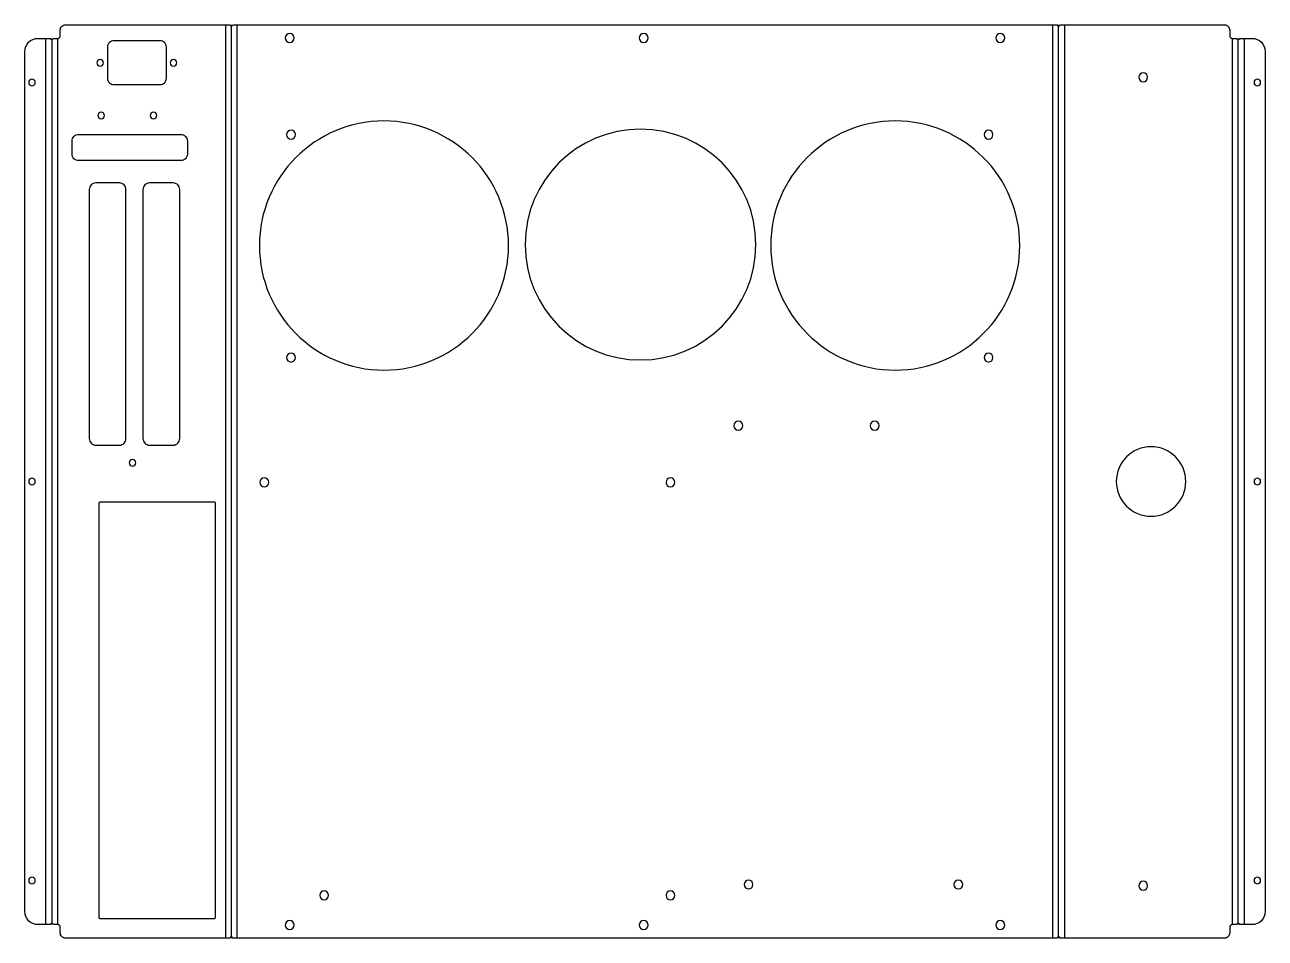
# Model space of a CAD drawing. Header units: millimetres. Extents: x -16 to 458, y 0 to 348.
import ezdxf

# ---------------------------------------------------------------- set-up
doc = ezdxf.new("R2010")
doc.units = ezdxf.units.MM

msp = doc.modelspace()

# ---------------------------------------------------------------- linework, layer by layer
at = {"layer": 'BEND'}
for p, q in [((63.26, 0), (63.26, 348.33)), ((378.76, 0), (378.76, 348.33)), ((-5.26, 343.17), (-5.26, 5.17)), ((447.28, 5.17), (447.28, 343.17))]:
    msp.add_line(p, q, dxfattribs=at)
at = {"layer": 'BEND_EXTENT'}
for p, q in [((61, 348.33), (61, 0)), ((65.52, 0), (65.52, 348.33)), ((376.5, 0), (376.5, 348.33)), ((381.02, 348.33), (381.02, 0)), ((-7.52, 5.17), (-7.52, 343.17)), ((-3, 343.17), (-3, 5.17)), ((445.02, 5.17), (445.02, 343.17)), ((449.55, 343.17), (449.55, 5.17))]:
    msp.add_line(p, q, dxfattribs=at)
at = {"layer": 'INTERIOR_PROFILES'}
for points in [[(38.5, 328.03), (38.5, 339.78, 0.414214), (36, 342.28), (18.5, 342.28, 0.414214), (16, 339.78), (16, 328.03, 0.414214), (18.5, 325.53), (36, 325.53, 0.414214)], [(2.5, 304.03, -0.414214), (5, 306.53), (44, 306.53, -0.414214), (46.5, 304.03), (46.5, 299.03, -0.414214), (44, 296.53), (5, 296.53, -0.414214), (2.5, 299.03)], [(23.05, 190.53), (23.05, 285.53, 0.414214), (20.55, 288.03), (11.55, 288.03, 0.414214), (9.05, 285.53), (9.05, 190.53, 0.414214), (11.55, 188.03), (20.55, 188.03, 0.414214)], [(43.55, 190.53), (43.55, 285.53, 0.414214), (41.05, 288.03), (32.05, 288.03, 0.414214), (29.55, 285.53), (29.55, 190.53, 0.414214), (32.05, 188.03), (41.05, 188.03, 0.414214)], [(13.23, 7.53), (56.71, 7.53, 0.414214), (57.21, 8.03), (57.21, 165.83, 0.414214), (56.71, 166.33), (13.23, 166.33, 0.414214), (12.73, 165.83), (12.73, 8.03, 0.414214)]]:
    msp.add_lwpolyline(points, format="xyb", close=True, dxfattribs=at)
at = {"layer": 'INTERIOR_PROFILES', "extrusion": (0, 0, -1)}
for centre, radius in [((-85.52, 343.33), 1.7), ((-220.52, 343.33), 1.7), ((-356.5, 343.33), 1.7), ((-13.23, 333.86), 1.26), ((-41.23, 333.86), 1.26), ((12.79, 326.33), 1.26), ((-411.02, 328.33), 1.7), ((-454.55, 326.33), 1.26), ((-13.57, 313.78), 1.26), ((-33.57, 313.78), 1.26), ((-121.45, 264.15), 47.5), ((-86.03, 306.44), 1.7), ((-219.29, 264.53), 44), ((-316.45, 264.15), 47.5), ((-352.03, 306.44), 1.7), ((-86.03, 221.44), 1.7), ((-352.03, 221.44), 1.7), ((-256.63, 195.44), 1.7), ((-308.63, 195.44), 1.7), ((-414.02, 174.17), 13.25), ((-25.55, 181.29), 1.26), ((12.79, 174.17), 1.26), ((-75.79, 173.83), 1.7), ((-230.73, 173.83), 1.7), ((-454.55, 174.17), 1.26), ((12.79, 22), 1.26), ((-260.5, 20.46), 1.7), ((-340.5, 20.46), 1.7), ((-411.02, 20), 1.7), ((-454.55, 22), 1.26), ((-98.65, 16.35), 1.7), ((-230.73, 16.35), 1.7), ((-85.52, 5), 1.7), ((-220.52, 5), 1.7), ((-356.5, 5), 1.7)]:
    msp.add_circle(centre, radius, dxfattribs=at)
at = {"layer": 'OUTER_PROFILES'}
msp.add_lwpolyline([(-5.77, 5.17), (-10.52, 5.17, -0.414214), (-15.52, 10.17), (-15.52, 338.17, -0.414214), (-10.52, 343.17), (-5.77, 343.17, 1.03919), (-4.77, 343.17), (-3, 343.17, 0.414214), (-2, 344.17), (-2, 346.33, -0.414214), (0, 348.33), (62.76, 348.33, 1.028921), (63.76, 348.33), (376.5, 348.33), (378.25, 348.33, 0.964224), (379.25, 348.33), (381.02, 348.33), (442.02, 348.33, -0.414214), (444.02, 346.33), (444.02, 344.17, 0.414214), (445.02, 343.17), (446.79, 343.17, 1.019576), (447.79, 343.17), (452.55, 343.17, -0.414214), (457.55, 338.17), (457.55, 10.17, -0.414214), (452.55, 5.17), (447.78, 5.17, 1.076061), (446.78, 5.17), (445.02, 5.17, 0.414214), (444.02, 4.17), (444.02, 2, -0.414214), (442.02, 0), (381.02, 0), (379.25, 0, 1.122872), (378.25, 0), (63.76, 0, 0.997281), (62.76, 0), (0, 0, -0.414214), (-2, 2), (-2, 4.17, 0.414214), (-3, 5.17), (-4.77, 5.17, 1.027331)], format="xyb", close=True, dxfattribs=at)

doc.saveas('drawing.dxf')
